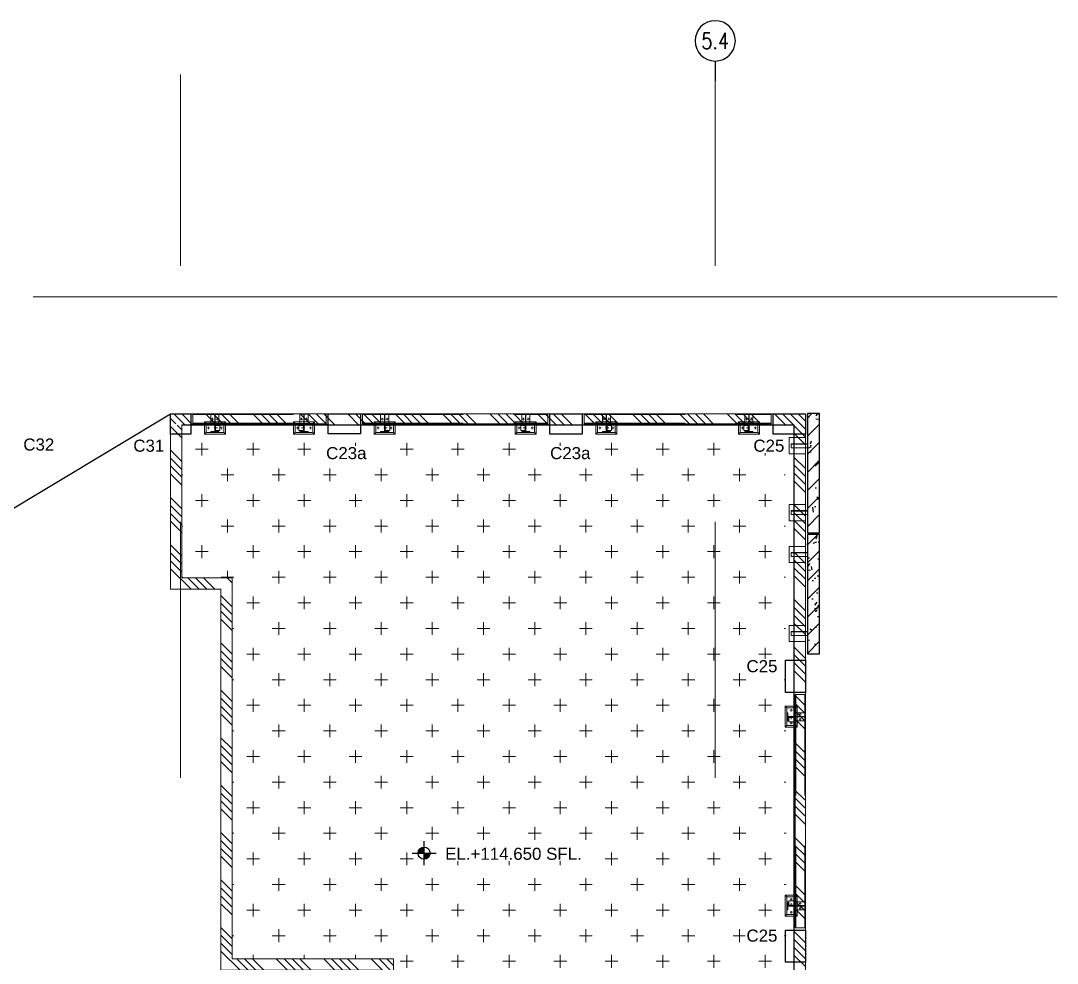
# Model space of a CAD drawing. Header units: millimetres. Extents: x 663313 to 1226001, y 1431724 to 1620898.
# Drawn here: x 663694.66 to 663707.52, y 1524772.77 to 1524784.46 of the extents above; entities that cross this region are included whole.
import ezdxf
from ezdxf.enums import TextEntityAlignment as Align

# ---------------------------------------------------------------- set-up
doc = ezdxf.new("R2010")
doc.units = ezdxf.units.MM
for name, pattern in [('Grid Line', [22.225, 12.7, -3.175000000000001, 3.175000000000001, -3.175000000000001]), ('HIDDEN', [0.375, 0.25, -0.125]), ('XKITLINE00', [0]), ('XKITLINE02', [4, 2, -2])]:
    doc.linetypes.add(name, pattern=pattern)
doc.layers.add('000 - 0_HIDE_OBJ_FRAMING_DEF_SUB', color=1, linetype='Continuous', plot=False)
for name, color, linetype in [('000 - CONCRETE_COL_HATCH_', 251, 'Continuous'), ('000 - CONCRETE_PRECAST_CUT_COLOR_4', 4, 'Continuous'), ('000 - CONCRETE_PRECAST_MAIN_COLOR_1', 1, 'Continuous'), ('000 - CONCRETE_PRECAST_WIPEOUT_', 250, 'Continuous'), ('BR', 6, 'Continuous'), ('CVA044__', 2, 'Continuous'), ('DIM', 1, 'Continuous'), ('TEXT', 3, 'Continuous')]:
    doc.layers.add(name, color=color, linetype=linetype)
for name, color, linetype, lineweight in [('A-FLOR-E', 2, 'Continuous', 9), ('Bolt', 7, 'Continuous', 0), ('Part', 2, 'Continuous', 0), ('S-GRID', 1, 'Continuous', 9)]:
    doc.layers.add(name, color=color, linetype=linetype, lineweight=lineweight)
doc.styles.add('Arial', font='arial.ttf')
doc.styles.add('CKST2', font='romans.shx', dxfattribs={"width": 0.8, "height": 4})

# ---------------------------------------------------------------- blocks, each defined once
blk = doc.blocks.new('grid2')
at = {"layer": '000 - 0_HIDE_OBJ_FRAMING_DEF_SUB'}
blk.add_line((0, -4.86940983927434), (0, 0), dxfattribs=at)
blk.add_circle((0, -9.86940983927434), 5, dxfattribs=at)
at = {"layer": '000 - 0_HIDE_OBJ_FRAMING_DEF_SUB', "style": 'CKST2', "width": 0.8}
blk.add_attdef('00', text='', height=4, dxfattribs=at).set_placement((0, -9.86940983927434), align=Align.MIDDLE_CENTER)
blk = doc.blocks.new('po')
h = blk.add_hatch(color=1)
h.dxf.hatch_style = 1
edge = h.paths.add_edge_path()
edge.add_line((1.5, 0), (-2.273736754432321e-13, 0))
edge.add_line((-2.273736754432321e-13, 0), (0, -1.499999999999886))
edge.add_arc((0, 0), 1.5, 270, 360)
edge = h.paths.add_edge_path()
edge.add_line((-1.5, 0), (-2.273736754432321e-13, 0))
edge.add_line((-2.273736754432321e-13, 0), (0, 1.5))
edge.add_arc((0, 0), 1.5, 90, 180)
at = {"color": 1}
for p, q in [((0, -2.988926305671157), (0, 2.988926305671157)), ((-2.988926305671157, 0), (2.988926305671157, 0))]:
    blk.add_line(p, q, dxfattribs=at)
blk.add_circle((0, 0), 1.5, dxfattribs=at)
blk = doc.blocks.new('*U5722')
blk.add_wipeout([(0, 0), (150.00000002328295, 0), (150.00000002328295, 1479.999900097027), (0, 1479.999900097027)]).dxf.layer = '000 - CONCRETE_PRECAST_WIPEOUT_'
at = {"layer": '000 - CONCRETE_COL_HATCH_'}
h = blk.add_hatch(dxfattribs=at)
h.set_pattern_fill('ANSI31', color=256, angle=-2.197154778051754e-15)
h.set_pattern_definition([(45, (1531882.293100367, 696158.0415849704), (-112.2532015133644, 112.2532015133644), [])])
h.paths.add_polyline_path([(0, 0), (150.0000000232831, 0), (150.0000000232831, 1479.999900097013), (0, 1479.999900097013)])
h = blk.add_hatch(dxfattribs=at)
h.set_pattern_fill('AR-CONC', color=256, scale=0.05, angle=-2.197154778051754e-15)
h.set_pattern_definition([(49.99999999999999, (1531882.293100367, 695178.0416848734), (455.46167249001, -39.84771384725773), [47.62500000000001, -523.8750000000001]), (355, (1531882.293100367, 695178.0416848734), (-88.10855356242332, 477.6421130975879), [38.10000000000001, -419.1014604250001]), (100.4514447, (1531920.248117866, 695174.7210511233), (367.3531177258832, 437.7943797804878), [40.47502200000001, -445.2256115000001]), (46.18420000000002, (1531882.293100367, 695305.0416848734), (677.6976022303248, -105.1058198318179), [71.43749999999999, -785.8124999999999]), (96.63555760999996, (1531938.767850367, 695296.2829348735), (593.5103351287576, 618.5653114943038), [60.71255785000001, -667.8390204000001]), (351.1841511700001, (1531882.293100367, 695305.0416848734), (593.5103351624426, 618.5653114638317), [57.149917675, -628.6493298]), (21, (1531945.793100367, 695273.2916848734), (379.0359781728312, -255.662995467719), [47.62500000000001, -523.875]), (326.0000000000001, (1531945.793100367, 695273.2916848734), (154.5050708691177, 460.4699153057982), [38.1, -419.1]), (71.45144499999999, (1531977.379431867, 695251.9864351234), (533.5410481967904, 204.8069222147631), [40.475022, -445.224844]), (37.50000000000001, (1531882.293100367, 695178.0416848734), (7.721508126479551, 211.3875971828828), [0, -414.02, 0, -425.45, 0, -420.6875]), (7.499999999999998, (1531882.293100367, 695178.0416848734), (167.0491562757644, 250.4514370452988), [0, -242.57, 0, -404.495, 0, -160.3375]), (327.5, (1531740.688100367, 695178.0416848734), (338.9764879171785, -14.32185998168362), [0, -158.75, 0, -495.3000000000001, 0, -657.2250000000001]), (317.5, (1531677.188100367, 695178.0416848734), (370.3229534650451, 63.56622758333257), [0, -206.375, 0, -328.93, 0, -466.725])])
h.paths.add_polyline_path([(0, 0), (150.0000000232831, 0), (150.0000000232831, 1479.999900097013), (0, 1479.999900097013)])
at = {"layer": '000 - CONCRETE_PRECAST_MAIN_COLOR_1', "color": 0}
blk.add_lwpolyline([(0, 0), (150.0000000232831, 0), (150.0000000232831, 1479.999900097013), (0, 1479.999900097013)], close=True, dxfattribs=at)
blk = doc.blocks.new('44')
at = {"layer": 'Bolt', "color": 21, "linetype": 'XKITLINE00', "lineweight": 0}
for p, q in [((31.57490701111942, 25.07061974471435), (31.58423101110361, 25.07061974471435)), ((31.57490701111942, 25.07061974471435), (31.58423101110361, 25.07061974471435)), ((31.58890711120307, 25.08461969462223), (31.58890711120307, 25.07529569463804)), ((31.58890711120307, 25.08461969462223), (31.58890711120307, 25.07529569463804)), ((31.60290706111095, 25.07061974471435), (31.59358306112676, 25.07061974471435)), ((31.60290706111095, 25.07061974471435), (31.59358306112676, 25.07061974471435)), ((31.58890711120307, 25.05661979469005), (31.58890711120307, 25.06594379467424)), ((31.58890711120307, 25.05661979469005), (31.58890711120307, 25.06594379467424)), ((31.68490711110621, 25.02061979472637), (31.6942311110904, 25.02061979472637)), ((31.68490711110621, 24.96061979467049), (31.6942311110904, 24.96061979467049)), ((31.69890706124693, 25.03461974463426), (31.69890706124693, 25.02529574465007)), ((31.69890706124693, 25.00661969464272), (31.69890706124693, 25.01594369462691)), ((31.69890706124693, 24.97461974469479), (31.69890706124693, 24.9652957447106)), ((31.69890706124693, 24.94661969470326), (31.69890706124693, 24.95594369468745)), ((31.71290701115481, 25.02061979472637), (31.70358301117062, 25.02061979472637)), ((31.71290701115481, 24.96061979467049), (31.70358301117062, 24.96061979467049)), ((31.57490701111942, 24.91061969462316), (31.58423101110361, 24.91061969462316)), ((31.57490701111942, 24.91061969462316), (31.58423101110361, 24.91061969462316)), ((31.58890711120307, 24.92461979470681), (31.58890711120307, 24.91529579472262)), ((31.58890711120307, 24.92461979470681), (31.58890711120307, 24.91529579472262)), ((31.58890711120307, 24.89661974471528), (31.58890711120307, 24.90594374469947)), ((31.58890711120307, 24.89661974471528), (31.58890711120307, 24.90594374469947)), ((31.60290706111095, 24.91061969462316), (31.59358306112676, 24.91061969462316)), ((31.60290706111095, 24.91061969462316), (31.59358306112676, 24.91061969462316)), ((31.57490684953495, 23.96562218677718), (31.58423084951914, 23.96562218677718)), ((31.57490684953495, 23.96562218677718), (31.58423084951914, 23.96562218677718)), ((31.5889069496186, 23.97962213668507), (31.5889069496186, 23.97029813670088)), ((31.5889069496186, 23.97962213668507), (31.5889069496186, 23.97029813670088)), ((31.5889069496186, 23.95162208669353), (31.5889069496186, 23.96094608667772)), ((31.5889069496186, 23.95162208669353), (31.5889069496186, 23.96094608667772)), ((31.60290689952649, 23.96562218677718), (31.5935828995423, 23.96562218677718)), ((31.60290689952649, 23.96562218677718), (31.5935828995423, 23.96562218677718)), ((31.68490694952175, 23.91562208672985), (31.69423094950594, 23.91562208672985)), ((31.69890689966246, 23.92962218669709), (31.69890689966246, 23.9202981867129)), ((31.69890689966246, 23.90162213670556), (31.69890689966246, 23.91094613668974)), ((31.71290684957035, 23.91562208672985), (31.70358284958616, 23.91562208672985)), ((31.57490684953495, 23.805622136686), (31.58423084951914, 23.805622136686)), ((31.57490684953495, 23.805622136686), (31.58423084951914, 23.805622136686)), ((31.5889069496186, 23.8196220867103), (31.5889069496186, 23.81029808672611)), ((31.5889069496186, 23.8196220867103), (31.5889069496186, 23.81029808672611)), ((31.5889069496186, 23.79162218677811), (31.5889069496186, 23.8009461867623)), ((31.5889069496186, 23.79162218677811), (31.5889069496186, 23.8009461867623)), ((31.60290689952649, 23.805622136686), (31.5935828995423, 23.805622136686)), ((31.60290689952649, 23.805622136686), (31.5935828995423, 23.805622136686)), ((31.68490694952175, 23.85562208667397), (31.69423094950594, 23.85562208667397)), ((31.69890689966246, 23.86962218675762), (31.69890689966246, 23.86029818677343)), ((31.69890689966246, 23.84162213676609), (31.69890689966246, 23.85094613675028)), ((31.71290684957035, 23.85562208667397), (31.70358284958616, 23.85562208667397)), ((31.57491332525365, 22.96562132670078), (31.58423732523784, 22.96562132670078)), ((31.57491332525365, 22.96562132670078), (31.58423732523784, 22.96562132670078)), ((31.5889134253373, 22.97962127660867), (31.5889134253373, 22.97029727662448)), ((31.5889134253373, 22.97962127660867), (31.5889134253373, 22.97029727662448)), ((31.5889134253373, 22.95162137667648), (31.5889134253373, 22.96094537666067)), ((31.5889134253373, 22.95162137667648), (31.5889134253373, 22.96094537666067)), ((31.60291337524518, 22.96562132670078), (31.59358937526099, 22.96562132670078)), ((31.60291337524518, 22.96562132670078), (31.59358937526099, 22.96562132670078)), ((31.68491342524044, 22.91562137671281), (31.69423742522463, 22.91562137671281)), ((31.69891337538115, 22.92962132662069), (31.69891337538115, 22.9202973266365)), ((31.69891337538115, 22.90162127662916), (31.69891337538115, 22.91094527661335)), ((31.71291332528904, 22.91562137671281), (31.70358932530485, 22.91562137671281)), ((31.57491332525365, 22.8056212766096), (31.58423732523784, 22.8056212766096)), ((31.57491332525365, 22.8056212766096), (31.58423732523784, 22.8056212766096)), ((31.5889134253373, 22.81962137669325), (31.5889134253373, 22.81029737670906)), ((31.5889134253373, 22.81962137669325), (31.5889134253373, 22.81029737670906)), ((31.5889134253373, 22.79162132670172), (31.5889134253373, 22.80094532668591)), ((31.5889134253373, 22.79162132670172), (31.5889134253373, 22.80094532668591)), ((31.60291337524518, 22.8056212766096), (31.59358937526099, 22.8056212766096)), ((31.60291337524518, 22.8056212766096), (31.59358937526099, 22.8056212766096)), ((31.68491342524044, 22.85562137665693), (31.69423742522463, 22.85562137665693)), ((31.69891337538115, 22.86962132668123), (31.69891337538115, 22.86029732669704)), ((31.69891337538115, 22.84162127668969), (31.69891337538115, 22.85094527667388)), ((31.71291332528904, 22.85562137665693), (31.70358932530485, 22.85562137665693)), ((31.57490684953495, 21.21562255197205), (31.58423084951914, 21.21562255197205)), ((31.57490684953495, 21.21562255197205), (31.58423084951914, 21.21562255197205)), ((31.5889069496186, 21.22962250187993), (31.5889069496186, 21.22029850189574)), ((31.5889069496186, 21.22962250187993), (31.5889069496186, 21.22029850189574)), ((31.5889069496186, 21.2016224518884), (31.5889069496186, 21.21094645187259)), ((31.5889069496186, 21.2016224518884), (31.5889069496186, 21.21094645187259)), ((31.60290689952649, 21.21562255197205), (31.5935828995423, 21.21562255197205)), ((31.60290689952649, 21.21562255197205), (31.5935828995423, 21.21562255197205)), ((31.68490694952175, 21.16562245192472), (31.69423094950594, 21.16562245192472)), ((31.68490694952175, 21.10562245186884), (31.69423094950594, 21.10562245186884)), ((31.69890689966246, 21.17962255189195), (31.69890689966246, 21.17029855190776)), ((31.69890689966246, 21.15162250190042), (31.69890689966246, 21.16094650188461)), ((31.69890689966246, 21.11962255195249), (31.69890689966246, 21.1102985519683)), ((31.69890689966246, 21.09162250196096), (31.69890689966246, 21.10094650194515)), ((31.71290684957035, 21.16562245192472), (31.70358284958616, 21.16562245192472)), ((31.71290684957035, 21.10562245186884), (31.70358284958616, 21.10562245186884)), ((31.57490684953495, 21.05562250188086), (31.58423084951914, 21.05562250188086)), ((31.57490684953495, 21.05562250188086), (31.58423084951914, 21.05562250188086)), ((31.5889069496186, 21.06962245190516), (31.5889069496186, 21.06029845192097)), ((31.5889069496186, 21.06962245190516), (31.5889069496186, 21.06029845192097)), ((31.5889069496186, 21.04162255197298), (31.5889069496186, 21.05094655195717)), ((31.5889069496186, 21.04162255197298), (31.5889069496186, 21.05094655195717)), ((31.60290689952649, 21.05562250188086), (31.5935828995423, 21.05562250188086)), ((31.60290689952649, 21.05562250188086), (31.5935828995423, 21.05562250188086)), ((31.57491332525365, 20.21562250179704), (31.58423732523784, 20.21562250179704)), ((31.57491332525365, 20.21562250179704), (31.58423732523784, 20.21562250179704)), ((31.5889134253373, 20.22962245170493), (31.5889134253373, 20.22029845172074)), ((31.5889134253373, 20.22962245170493), (31.5889134253373, 20.22029845172074)), ((31.5889134253373, 20.20162255177274), (31.5889134253373, 20.21094655175693)), ((31.5889134253373, 20.20162255177274), (31.5889134253373, 20.21094655175693)), ((31.60291337524518, 20.21562250179704), (31.59358937526099, 20.21562250179704)), ((31.60291337524518, 20.21562250179704), (31.59358937526099, 20.21562250179704)), ((31.57491332525365, 20.05562245170586), (31.58423732523784, 20.05562245170586)), ((31.57491332525365, 20.05562245170586), (31.58423732523784, 20.05562245170586)), ((31.5889134253373, 20.06962255178951), (31.5889134253373, 20.06029855180532)), ((31.5889134253373, 20.06962255178951), (31.5889134253373, 20.06029855180532)), ((31.60291337524518, 20.05562245170586), (31.59358937526099, 20.05562245170586)), ((31.60291337524518, 20.05562245170586), (31.59358937526099, 20.05562245170586)), ((31.68491342524044, 20.16562255180907), (31.69423742522463, 20.16562255180907)), ((31.68491342524044, 20.10562255175319), (31.69423742522463, 20.10562255175319)), ((31.69891337538115, 20.17962250171695), (31.69891337538115, 20.17029850173276)), ((31.69891337538115, 20.15162245172542), (31.69891337538115, 20.16094645170961)), ((31.69891337538115, 20.11962250177749), (31.69891337538115, 20.1102985017933)), ((31.69891337538115, 20.09162245178595), (31.69891337538115, 20.10094645177014)), ((31.71291332528904, 20.16562255180907), (31.70358932530485, 20.16562255180907)), ((31.71291332528904, 20.10562255175319), (31.70358932530485, 20.10562255175319)), ((31.5889134253373, 20.04162250179797), (31.5889134253373, 20.05094650178216)), ((31.5889134253373, 20.04162250179797), (31.5889134253373, 20.05094650178216)), ((31.57491062139138, 18.44761935051065), (31.58423462137557, 18.44761935051065)), ((31.57491062139138, 18.44761935051065), (31.58423462137557, 18.44761935051065)), ((31.58891072147503, 18.46161930041853), (31.58891072147503, 18.45229530043434)), ((31.58891072147503, 18.46161930041853), (31.58891072147503, 18.45229530043434)), ((31.58891072147503, 18.433619250427), (31.58891072147503, 18.44294325041119)), ((31.58891072147503, 18.433619250427), (31.58891072147503, 18.44294325041119)), ((31.60291067138292, 18.44761935051065), (31.59358667139873, 18.44761935051065)), ((31.60291067138292, 18.44761935051065), (31.59358667139873, 18.44761935051065)), ((31.68491072137817, 18.39761925046332), (31.69423472136236, 18.39761925046332)), ((31.69891067151889, 18.41161935043056), (31.69891067151889, 18.40229535044637)), ((31.69891067151889, 18.38361930043902), (31.69891067151889, 18.39294330042321)), ((31.71291062142677, 18.39761925046332), (31.70358662144258, 18.39761925046332)), ((31.57491062139138, 18.28761930041946), (31.58423462137557, 18.28761930041946)), ((31.57491062139138, 18.28761930041946), (31.58423462137557, 18.28761930041946)), ((31.58891072147503, 18.30161925044376), (31.58891072147503, 18.29229525045957)), ((31.58891072147503, 18.30161925044376), (31.58891072147503, 18.29229525045957)), ((31.58891072147503, 18.27361935051158), (31.58891072147503, 18.28294335049577)), ((31.58891072147503, 18.27361935051158), (31.58891072147503, 18.28294335049577)), ((31.60291067138292, 18.28761930041946), (31.59358667139873, 18.28761930041946)), ((31.60291067138292, 18.28761930041946), (31.59358667139873, 18.28761930041946)), ((31.68491072137817, 18.33761925040744), (31.69423472136236, 18.33761925040744)), ((31.69891067151889, 18.35161935049109), (31.69891067151889, 18.3422953505069)), ((31.69891067151889, 18.32361930049956), (31.69891067151889, 18.33294330048375)), ((31.71291062142677, 18.33761925040744), (31.70358662144258, 18.33761925040744)), ((25.56990323658079, 17.84262092667632), (25.57922723656498, 17.84262092667632)), ((25.56990323658079, 17.84262092667632), (25.57922723656498, 17.84262092667632)), ((25.58390318648867, 17.85662102675997), (25.58390318648867, 17.84729702677578)), ((25.58390318648867, 17.85662102675997), (25.58390318648867, 17.84729702677578)), ((25.58390318648867, 17.82862097676843), (25.58390318648867, 17.83794497675262)), ((25.58390318648867, 17.82862097676843), (25.58390318648867, 17.83794497675262)), ((25.59790313662938, 17.84262092667632), (25.58857913641236, 17.84262092667632)), ((25.59790313662938, 17.84262092667632), (25.58857913641236, 17.84262092667632)), ((25.63390313647665, 17.74662092677318), (25.63390313647665, 17.73729692678899)), ((25.69390313653253, 17.74662092677318), (25.69390313653253, 17.73729692678899)), ((25.72990313637979, 17.84262092667632), (25.73922713659681, 17.84262092667632)), ((25.72990313637979, 17.84262092667632), (25.73922713659681, 17.84262092667632)), ((25.74390323646344, 17.85662102675997), (25.74390323646344, 17.84729702677578)), ((25.74390323646344, 17.85662102675997), (25.74390323646344, 17.84729702677578)), ((25.74390323646344, 17.82862097676843), (25.74390323646344, 17.83794497675262)), ((25.74390323646344, 17.82862097676843), (25.74390323646344, 17.83794497675262)), ((25.75790318660415, 17.84262092667632), (25.74857918638713, 17.84262092667632)), ((25.75790318660415, 17.84262092667632), (25.74857918638713, 17.84262092667632)), ((27.91390313650459, 17.84262092702556), (27.92322713672161, 17.84262092702556)), ((27.91390313650459, 17.84262092702556), (27.92322713672161, 17.84262092702556)), ((27.9279030866453, 17.85662102710921), (27.9279030866453, 17.84729702712502)), ((27.9279030866453, 17.85662102710921), (27.9279030866453, 17.84729702712502)), ((27.9279030866453, 17.82862097711768), (27.9279030866453, 17.83794497710187)), ((27.9279030866453, 17.82862097711768), (27.9279030866453, 17.83794497710187)), ((27.94190318672895, 17.84262092702556), (27.93257918651193, 17.84262092702556)), ((27.94190318672895, 17.84262092702556), (27.93257918651193, 17.84262092702556)), ((27.97790318657621, 17.74662092712242), (27.97790318657621, 17.73729692713823)), ((28.03790318663209, 17.74662092712242), (28.03790318663209, 17.73729692713823)), ((28.07390318647936, 17.84262092702556), (28.08322718669638, 17.84262092702556)), ((28.07390318647936, 17.84262092702556), (28.08322718669638, 17.84262092702556)), ((28.08790313662007, 17.85662102710921), (28.08790313662007, 17.84729702712502)), ((28.08790313662007, 17.85662102710921), (28.08790313662007, 17.84729702712502)), ((28.08790313662007, 17.82862097711768), (28.08790313662007, 17.83794497710187)), ((28.08790313662007, 17.82862097711768), (28.08790313662007, 17.83794497710187)), ((28.10190308652795, 17.84262092702556), (28.09257908654376, 17.84262092702556)), ((28.10190308652795, 17.84262092702556), (28.09257908654376, 17.84262092702556)), ((25.61990318656876, 17.73262097663246), (25.62922718655295, 17.73262097663246)), ((25.63390313647665, 17.71862102672458), (25.63390313647665, 17.72794502670877)), ((25.6479032365603, 17.73262097663246), (25.63857923657611, 17.73262097663246)), ((25.67990318639181, 17.73262097663246), (25.68922718660883, 17.73262097663246)), ((25.69390313653253, 17.71862102672458), (25.69390313653253, 17.72794502670877)), ((25.70790323661618, 17.73262097663246), (25.69857923639915, 17.73262097663246)), ((27.96390308649256, 17.73262097698171), (27.97322708670958, 17.73262097698171)), ((27.97790318657621, 17.71862102707382), (27.97790318657621, 17.72794502705801)), ((27.99190313671693, 17.73262097698171), (27.98257913649991, 17.73262097698171)), ((28.02390308654844, 17.73262097698171), (28.03322708653263, 17.73262097698171)), ((28.03790318663209, 17.71862102707382), (28.03790318663209, 17.72794502705801)), ((28.05190313653998, 17.73262097698171), (28.04257913655579, 17.73262097698171))]:
    blk.add_line(p, q, dxfattribs=at)
at = {"layer": 'Bolt', "color": 21, "linetype": 'XKITLINE02', "lineweight": 0}
for p, q in [((31.56940711103357, 24.98761979467236), (31.56940711103357, 24.98261969466694)), ((31.58190706116125, 24.98761979467236), (31.58190706116125, 24.99361979472451)), ((31.58190706116125, 24.99361979472451), (31.58190706116125, 24.98761979467236)), ((31.58890711120307, 25.00153979472816), (31.58890711120307, 24.95861969469115)), ((31.59590701106913, 24.98761979467236), (31.59590701106913, 24.99361979472451)), ((31.59590701106913, 24.99361979472451), (31.59590701106913, 24.98761979467236)), ((31.60840711113974, 24.98761979467236), (31.60840711113974, 24.98261969466694)), ((31.5889069496186, 23.87470208667219), (31.5889069496186, 23.9176221867092)), ((31.5694069494491, 23.88862208672799), (31.5694069494491, 23.89362218673341)), ((31.58190689957678, 23.88862208672799), (31.58190689957678, 23.88262208667584)), ((31.58190689957678, 23.88262208667584), (31.58190689957678, 23.88862208672799)), ((31.59590684948466, 23.88862208672799), (31.59590684948466, 23.88262208667584)), ((31.59590684948466, 23.88262208667584), (31.59590684948466, 23.88862208672799)), ((31.60840694955527, 23.88862208672799), (31.60840694955527, 23.89362218673341)), ((31.5694134251678, 22.88262137665879), (31.5694134251678, 22.87762127665337)), ((31.58191337529547, 22.88262137665879), (31.58191337529547, 22.88862137671094)), ((31.58191337529547, 22.88862137671094), (31.58191337529547, 22.88262137665879)), ((31.5889134253373, 22.89654137671459), (31.5889134253373, 22.85362127667759)), ((31.59591332520336, 22.88262137665879), (31.59591332520336, 22.88862137671094)), ((31.59591332520336, 22.88862137671094), (31.59591332520336, 22.88262137665879)), ((31.60841342527397, 22.88262137665879), (31.60841342527397, 22.87762127665337)), ((31.5694069494491, 21.13862245192286), (31.5694069494491, 21.14362255192827)), ((31.58190689957678, 21.13862245192286), (31.58190689957678, 21.1326224518707)), ((31.58190689957678, 21.1326224518707), (31.58190689957678, 21.13862245192286)), ((31.5889069496186, 21.12470245186705), (31.5889069496186, 21.16762255190406)), ((31.59590684948466, 21.13862245192286), (31.59590684948466, 21.1326224518707)), ((31.59590684948466, 21.1326224518707), (31.59590684948466, 21.13862245192286)), ((31.60840694955527, 21.13862245192286), (31.60840694955527, 21.14362255192827)), ((31.5694134251678, 20.13262255175505), (31.5694134251678, 20.12762245174963)), ((31.58191337529547, 20.13262255175505), (31.58191337529547, 20.1386225518072)), ((31.58191337529547, 20.1386225518072), (31.58191337529547, 20.13262255175505)), ((31.5889134253373, 20.14654255181085), (31.5889134253373, 20.10362245177384)), ((31.59591332520336, 20.13262255175505), (31.59591332520336, 20.1386225518072)), ((31.59591332520336, 20.1386225518072), (31.59591332520336, 20.13262255175505)), ((31.60841342527397, 20.13262255175505), (31.60841342527397, 20.12762245174963)), ((31.58891072147503, 18.35669925040565), (31.58891072147503, 18.39961935044266)), ((31.56941072130553, 18.37061925046146), (31.56941072130553, 18.37561935046688)), ((31.58191067143321, 18.37061925046146), (31.58191067143321, 18.36461925040931)), ((31.58191067143321, 18.36461925040931), (31.58191067143321, 18.37061925046146)), ((31.59591062134109, 18.37061925046146), (31.59591062134109, 18.36461925040931)), ((31.59591062134109, 18.36461925040931), (31.59591062134109, 18.37061925046146)), ((31.6084107214117, 18.37061925046146), (31.6084107214117, 18.37561935046688)), ((25.65298313647486, 17.84262092667632), (25.69590323651187, 17.84262092667632)), ((25.66690313653066, 17.84962097671814), (25.66090313647851, 17.84962097671814)), ((25.66090313647851, 17.84962097671814), (25.66690313653066, 17.84962097671814)), ((25.66690313653066, 17.83562102681026), (25.66090313647851, 17.83562102681026)), ((25.66090313647851, 17.83562102681026), (25.66690313653066, 17.83562102681026)), ((25.66690313653066, 17.86212092684582), (25.67190323653608, 17.86212092684582)), ((25.66690313653066, 17.82312092673965), (25.67190323653608, 17.82312092673965)), ((28.01882318663388, 17.84262092702556), (27.97590308659687, 17.84262092702556)), ((28.00490318657808, 17.86212092719506), (27.99990308657266, 17.86212092719506)), ((28.00490318657808, 17.82312092708889), (27.99990308657266, 17.82312092708889)), ((28.00490318657808, 17.84962097706739), (28.01090318663023, 17.84962097706739)), ((28.01090318663023, 17.84962097706739), (28.00490318657808, 17.84962097706739)), ((28.00490318657808, 17.8356210271595), (28.01090318663023, 17.8356210271595)), ((28.01090318663023, 17.8356210271595), (28.00490318657808, 17.8356210271595))]:
    blk.add_line(p, q, dxfattribs=at)
at = {"layer": 'Part', "color": 251, "linetype": 'HIDDEN', "lineweight": 0, "ltscale": 5}
for p, q in [((31.64690716122254, 25.26561662682798), (31.64690716122254, 23.61062192684039)), ((31.75590706127673, 25.26561662682798), (31.75590706127673, 23.61062192684039)), ((31.64690716122254, 23.1606267268071), (31.64690716122254, 20.86062197678257)), ((31.75590706127673, 23.1606267268071), (31.75590706127673, 20.86062197678257)), ((31.64690716122254, 20.41062662680633), (31.64690716122254, 18.09262202680111)), ((31.75590706127673, 20.41062662680633), (31.75590706127673, 18.09262202680111)), ((28.28290306124813, 17.78461982682347), (25.38888316135831, 17.78461982682347)), ((28.28290306124813, 17.67561977682635), (25.38888316135831, 17.67561977682635))]:
    blk.add_line(p, q, dxfattribs=at)
at = {"layer": 'Part', "lineweight": 0}
for p, q in [((31.51390711124964, 25.12061969470233), (31.53390706120967, 25.10061974462587)), ((31.51390711124964, 24.86061974463519), (31.53390706120967, 24.88061969471164)), ((31.51390694966517, 24.01562213676516), (31.53390689962521, 23.99562218668871)), ((31.51390694966517, 23.75562218669802), (31.53390689962521, 23.77562213677447)), ((31.51391342538386, 23.01562127668876), (31.5339133753439, 22.99562132661231)), ((31.51391342538386, 22.75562132662162), (31.5339133753439, 22.77562127669808)), ((31.51390694966517, 21.26562250196002), (31.53390689962521, 21.24562255188357)), ((31.51390694966517, 21.00562255189288), (31.53390689962521, 21.02562250196934)), ((31.51391342538386, 20.26562245178502), (31.5339133753439, 20.24562250170857)), ((31.51391342538386, 20.00562250171788), (31.5339133753439, 20.02562245179433)), ((31.5139107215216, 18.49761930049863), (31.53391067148164, 18.47761935042217)), ((31.5139107215216, 18.23761935043149), (31.53391067148164, 18.25761930050794)), ((25.53390323650069, 17.91762092662975), (25.55390318669356, 17.89762097666971)), ((25.79390318645142, 17.91762092662975), (25.77390323649138, 17.89762097666971)), ((27.87790313665732, 17.917620926979), (27.89790308661736, 17.89762097701896)), ((28.13790308660805, 17.917620926979), (28.11790313641518, 17.89762097701896))]:
    blk.add_line(p, q, dxfattribs=at)
at = {"layer": 'Part', "color": 252, "linetype": 'HIDDEN', "lineweight": 0, "ltscale": 2}
for p, q in [((31.64390701125353, 25.10061974462587), (31.6639071111565, 25.12061969470233)), ((31.64390701125353, 24.88061969471164), (31.6639071111565, 24.86061974463519)), ((31.64390684966907, 23.99562218668871), (31.66390694957204, 24.01562213676516)), ((31.64390684966907, 23.77562213677447), (31.66390694957204, 23.75562218669802)), ((31.64391332538776, 22.99562132661231), (31.66391342529073, 23.01562127668876)), ((31.64391332538776, 22.77562127669808), (31.66391342529073, 22.75562132662162)), ((31.64390684966907, 21.24562255188357), (31.66390694957204, 21.26562250196002)), ((31.64390684966907, 21.02562250196934), (31.66390694957204, 21.00562255189288)), ((31.64391332538776, 20.24562250170857), (31.66391342529073, 20.26562245178502)), ((31.64391332538776, 20.02562245179433), (31.66391342529073, 20.00562250171788)), ((31.64391062152549, 18.47761935042217), (31.66391072142846, 18.49761930049863)), ((31.64391062152549, 18.25761930050794), (31.66391072142846, 18.23761935043149)), ((25.55390318669356, 17.78762102662586), (25.53390323650069, 17.76762092672288)), ((25.77390323649138, 17.78762102662586), (25.79390318645142, 17.76762092672288)), ((27.89790308661736, 17.7876210269751), (27.87790313665732, 17.76762092707213)), ((28.11790313641518, 17.7876210269751), (28.13790308660805, 17.76762092707213))]:
    blk.add_line(p, q, dxfattribs=at)
at = {"layer": 'Part', "color": 21, "linetype": 'XKITLINE02', "lineweight": 0}
for p, q in [((31.55890711117513, 24.99361979472451), (31.61890711123101, 24.99361979472451)), ((31.55890711117513, 24.98761979467236), (31.61890711123101, 24.98761979467236)), ((31.63890706119105, 25.04061974468641), (31.63890706119105, 24.9406196946511)), ((31.66890706121899, 24.99361979472451), (31.66890706121899, 24.98761979467236)), ((31.63890689960658, 23.83562213671394), (31.63890689960658, 23.93562218674924)), ((31.55890694959066, 23.88862208672799), (31.61890694964654, 23.88862208672799)), ((31.55890694959066, 23.88262208667584), (31.61890694964654, 23.88262208667584)), ((31.66890689963452, 23.88262208667584), (31.66890689963452, 23.88862208672799)), ((31.55891342530936, 22.88862137671094), (31.61891342536524, 22.88862137671094)), ((31.55891342530936, 22.88262137665879), (31.61891342536524, 22.88262137665879)), ((31.63891337532527, 22.93562132667284), (31.63891337532527, 22.83562127663754)), ((31.66891337535321, 22.88862137671094), (31.66891337535321, 22.88262137665879)), ((31.55890694959066, 21.13862245192286), (31.61890694964654, 21.13862245192286)), ((31.55890694959066, 21.1326224518707), (31.61890694964654, 21.1326224518707)), ((31.63890689960658, 21.0856225019088), (31.63890689960658, 21.18562255194411)), ((31.66890689963452, 21.1326224518707), (31.66890689963452, 21.13862245192286)), ((31.63891337532527, 20.1856225017691), (31.63891337532527, 20.0856224517338)), ((31.55891342530936, 20.1386225518072), (31.61891342536524, 20.1386225518072)), ((31.55891342530936, 20.13262255175505), (31.61891342536524, 20.13262255175505)), ((31.66891337535321, 20.1386225518072), (31.66891337535321, 20.13262255175505)), ((31.63891067146301, 18.3176193004474), (31.63891067146301, 18.41761935048271)), ((31.55891072144709, 18.37061925046146), (31.61891072150297, 18.37061925046146)), ((31.55891072144709, 18.36461925040931), (31.61891072150297, 18.36461925040931)), ((31.66891067149095, 18.36461925040931), (31.66891067149095, 18.37061925046146)), ((28.00490318657808, 17.8726209270535), (28.00490318657808, 17.81262092699762)), ((28.01090318663023, 17.8726209270535), (28.01090318663023, 17.81262092699762)), ((25.66090313647851, 17.7626209766604), (25.66690313653066, 17.7626209766604)), ((28.05790313659213, 17.79262097703759), (27.95790308644041, 17.79262097703759)), ((28.01090318663023, 17.76262097700965), (28.00490318657808, 17.76262097700965)), ((29.05889386124886, 17.8426197267836), (29.05889386124886, 17.64261977677234)), ((30.03889801120363, 17.8426197267836), (30.03889801120363, 17.64261977677234)), ((30.55889386124886, 17.8426197267836), (30.55889386124886, 17.64261977677234)), ((31.38889801129676, 17.8426197267836), (31.38889801129676, 17.64261977677234))]:
    blk.add_line(p, q, dxfattribs=at)
at = {"layer": 'Part', "linetype": 'XKITLINE02', "lineweight": 0}
for p, q in [((31.61890711123101, 24.98261969466694), (31.55890711117513, 24.98261969466694)), ((31.63890706119105, 24.99361979472451), (31.75890706106998, 24.99361979472451)), ((31.63890706119105, 24.98761979467236), (31.75890706106998, 24.98761979467236)), ((31.61890694964654, 23.89362218673341), (31.55890694959066, 23.89362218673341)), ((31.63890689960658, 23.88862208672799), (31.75890689948551, 23.88862208672799)), ((31.63890689960658, 23.88262208667584), (31.75890689948551, 23.88262208667584)), ((31.63891337532527, 22.88862137671094), (31.7589133752042, 22.88862137671094)), ((31.63891337532527, 22.88262137665879), (31.7589133752042, 22.88262137665879)), ((31.61891342536524, 22.87762127665337), (31.55891342530936, 22.87762127665337)), ((31.61890694964654, 21.14362255192827), (31.55890694959066, 21.14362255192827)), ((31.63890689960658, 21.13862245192286), (31.75890689948551, 21.13862245192286)), ((31.63890689960658, 21.1326224518707), (31.75890689948551, 21.1326224518707)), ((31.61891342536524, 20.12762245174963), (31.55891342530936, 20.12762245174963)), ((31.63891337532527, 20.1386225518072), (31.7589133752042, 20.1386225518072)), ((31.63891337532527, 20.13262255175505), (31.7589133752042, 20.13262255175505)), ((31.61891072150297, 18.37561935046688), (31.55891072144709, 18.37561935046688)), ((31.63891067146301, 18.37061925046146), (31.75891067134194, 18.37061925046146)), ((31.63891067146301, 18.36461925040931), (31.75891067134194, 18.36461925040931)), ((25.67190323653608, 17.81262092664838), (25.67190323653608, 17.87262092670426)), ((27.99990308657266, 17.81262092699762), (27.99990308657266, 17.8726209270535)), ((25.66090313647851, 17.79262097668834), (25.66090313647851, 17.67262097680941)), ((25.66690313653066, 17.79262097668834), (25.66690313653066, 17.67262097680941)), ((28.00490318657808, 17.79262097703759), (28.00490318657808, 17.67262097715866)), ((28.01090318663023, 17.79262097703759), (28.01090318663023, 17.67262097715866))]:
    blk.add_line(p, q, dxfattribs=at)
at = {"layer": 'Part', "color": 21, "linetype": 'XKITLINE00', "lineweight": 0}
blk.add_line((28.28290306124813, 17.66761982673779), (25.38888316135831, 17.66761982673779), dxfattribs=at)
at = {"layer": 'Part', "color": 4, "lineweight": 0}
for points in [[(31.63890706142388, 23.61062192684039), (31.76390716130823, 23.61062192684039), (31.76390716130823, 25.26561662682798), (31.63890706142388, 25.26561662682798), (31.63890706142388, 23.61062192684039)], [(31.63890706142388, 20.86062197678257), (31.76390716130823, 20.86062197678257), (31.76390716130823, 23.1606267268071), (31.63890706142388, 23.1606267268071), (31.63890706142388, 20.86062197678257)], [(31.63890706142388, 18.09262202680111), (31.63890706142388, 20.41062662680633), (31.76390716130823, 20.41062662680633), (31.76390716130823, 18.09262202680111), (31.63890706142388, 18.09262202680111)], [(25.38888316135831, 17.79261977679562), (28.28290306124813, 17.79261977679562), (28.28290306124813, 17.66761982673779), (25.38888316135831, 17.66761982673779), (25.38888316135831, 17.79261977679562)]]:
    blk.add_lwpolyline(points, dxfattribs=at)
at = {"layer": 'Part', "lineweight": 0}
for points in [[(31.63890706119105, 24.86061974463519), (31.51390711124964, 24.86061974463519), (31.51390711124964, 25.12061969470233), (31.63890706119105, 25.12061969470233)], [(31.63890706119105, 24.88061969471164), (31.53390706120967, 24.88061969471164), (31.53390706120967, 25.10061974462587), (31.63890706119105, 25.10061974462587)], [(31.63890689960658, 24.01562213676516), (31.51390694966517, 24.01562213676516), (31.51390694966517, 23.75562218669802), (31.63890689960658, 23.75562218669802)], [(31.63890689960658, 23.99562218668871), (31.53390689962521, 23.99562218668871), (31.53390689962521, 23.77562213677447), (31.63890689960658, 23.77562213677447)], [(31.63891337532527, 22.75562132662162), (31.51391342538386, 22.75562132662162), (31.51391342538386, 23.01562127668876), (31.63891337532527, 23.01562127668876)], [(31.63891337532527, 22.77562127669808), (31.5339133753439, 22.77562127669808), (31.5339133753439, 22.99562132661231), (31.63891337532527, 22.99562132661231)], [(31.63890689960658, 21.26562250196002), (31.51390694966517, 21.26562250196002), (31.51390694966517, 21.00562255189288), (31.63890689960658, 21.00562255189288)], [(31.63890689960658, 21.24562255188357), (31.53390689962521, 21.24562255188357), (31.53390689962521, 21.02562250196934), (31.63890689960658, 21.02562250196934)], [(31.63891337532527, 20.00562250171788), (31.51391342538386, 20.00562250171788), (31.51391342538386, 20.26562245178502), (31.63891337532527, 20.26562245178502)], [(31.63891337532527, 20.02562245179433), (31.5339133753439, 20.02562245179433), (31.5339133753439, 20.24562250170857), (31.63891337532527, 20.24562250170857)], [(31.63891067146301, 18.49761930049863), (31.5139107215216, 18.49761930049863), (31.5139107215216, 18.23761935043149), (31.63891067146301, 18.23761935043149)], [(31.63891067146301, 18.47761935042217), (31.53391067148164, 18.47761935042217), (31.53391067148164, 18.25761930050794), (31.63891067146301, 18.25761930050794)], [(25.79390318645142, 17.79262097668834), (25.79390318645142, 17.91762092662975), (25.53390323650069, 17.91762092662975), (25.53390323650069, 17.79262097668834)], [(25.77390323649138, 17.79262097668834), (25.77390323649138, 17.89762097666971), (25.55390318669356, 17.89762097666971), (25.55390318669356, 17.79262097668834)], [(27.87790313665732, 17.79262097703759), (27.87790313665732, 17.917620926979), (28.13790308660805, 17.917620926979), (28.13790308660805, 17.79262097703759)], [(27.89790308661736, 17.79262097703759), (27.89790308661736, 17.89762097701896), (28.11790313641518, 17.89762097701896), (28.11790313641518, 17.79262097703759)]]:
    blk.add_lwpolyline(points, dxfattribs=at)
at = {"layer": 'Part', "color": 252, "linetype": 'HIDDEN', "lineweight": 0, "ltscale": 2}
for points in [[(31.63890706119105, 25.12061969470233), (31.6639071111565, 25.12061969470233), (31.6639071111565, 24.86061974463519), (31.63890706119105, 24.86061974463519)], [(31.63890706119105, 25.10061974462587), (31.64390701125353, 25.10061974462587), (31.64390701125353, 24.88061969471164), (31.63890706119105, 24.88061969471164)], [(31.63890689960658, 23.75562218669802), (31.66390694957204, 23.75562218669802), (31.66390694957204, 24.01562213676516), (31.63890689960658, 24.01562213676516)], [(31.63890689960658, 23.77562213677447), (31.64390684966907, 23.77562213677447), (31.64390684966907, 23.99562218668871), (31.63890689960658, 23.99562218668871)], [(31.63891337532527, 23.01562127668876), (31.66391342529073, 23.01562127668876), (31.66391342529073, 22.75562132662162), (31.63891337532527, 22.75562132662162)], [(31.63891337532527, 22.99562132661231), (31.64391332538776, 22.99562132661231), (31.64391332538776, 22.77562127669808), (31.63891337532527, 22.77562127669808)], [(31.63890689960658, 21.00562255189288), (31.66390694957204, 21.00562255189288), (31.66390694957204, 21.26562250196002), (31.63890689960658, 21.26562250196002)], [(31.63890689960658, 21.02562250196934), (31.64390684966907, 21.02562250196934), (31.64390684966907, 21.24562255188357), (31.63890689960658, 21.24562255188357)], [(31.63891337532527, 20.26562245178502), (31.66391342529073, 20.26562245178502), (31.66391342529073, 20.00562250171788), (31.63891337532527, 20.00562250171788)], [(31.63891337532527, 20.24562250170857), (31.64391332538776, 20.24562250170857), (31.64391332538776, 20.02562245179433), (31.63891337532527, 20.02562245179433)], [(31.63891067146301, 18.23761935043149), (31.66391072142846, 18.23761935043149), (31.66391072142846, 18.49761930049863), (31.63891067146301, 18.49761930049863)], [(31.63891067146301, 18.25761930050794), (31.64391062152549, 18.25761930050794), (31.64391062152549, 18.47761935042217), (31.63891067146301, 18.47761935042217)], [(25.53390323650069, 17.79262097668834), (25.53390323650069, 17.76762092672288), (25.79390318645142, 17.76762092672288), (25.79390318645142, 17.79262097668834)], [(25.55390318669356, 17.79262097668834), (25.55390318669356, 17.78762102662586), (25.77390323649138, 17.78762102662586), (25.77390323649138, 17.79262097668834)], [(28.13790308660805, 17.79262097703759), (28.13790308660805, 17.76762092707213), (27.87790313665732, 17.76762092707213), (27.87790313665732, 17.79262097703759)], [(28.11790313641518, 17.79262097703759), (28.11790313641518, 17.7876210269751), (27.89790308661736, 17.7876210269751), (27.89790308661736, 17.79262097703759)]]:
    blk.add_lwpolyline(points, dxfattribs=at)
at = {"layer": 'Part', "linetype": 'XKITLINE02', "lineweight": 0}
for points in [[(31.63890706119105, 25.04061974468641), (31.63090711110249, 25.04061974468641), (31.63090711110249, 24.99361979472451), (31.54690711107082, 24.99361979472451), (31.54690711107082, 25.04061974468641), (31.53890701103933, 25.04061974468641), (31.53890701103933, 24.9406196946511), (31.54690711107082, 24.9406196946511), (31.54690711107082, 24.98761979467236), (31.63090711110249, 24.98761979467236), (31.63090711110249, 24.9406196946511), (31.63890706119105, 24.9406196946511)], [(31.63890689960658, 23.83562213671394), (31.63090694951802, 23.83562213671394), (31.63090694951802, 23.88262208667584), (31.54690694948636, 23.88262208667584), (31.54690694948636, 23.83562213671394), (31.53890684945486, 23.83562213671394), (31.53890684945486, 23.93562218674924), (31.54690694948636, 23.93562218674924), (31.54690694948636, 23.88862208672799), (31.63090694951802, 23.88862208672799), (31.63090694951802, 23.93562218674924), (31.63890689960658, 23.93562218674924)], [(31.63891337532527, 22.93562132667284), (31.63091342523671, 22.93562132667284), (31.63091342523671, 22.88862137671094), (31.54691342520505, 22.88862137671094), (31.54691342520505, 22.93562132667284), (31.53891332517355, 22.93562132667284), (31.53891332517355, 22.83562127663754), (31.54691342520505, 22.83562127663754), (31.54691342520505, 22.88262137665879), (31.63091342523671, 22.88262137665879), (31.63091342523671, 22.83562127663754), (31.63891337532527, 22.83562127663754)], [(31.63890689960658, 21.0856225019088), (31.63090694951802, 21.0856225019088), (31.63090694951802, 21.1326224518707), (31.54690694948636, 21.1326224518707), (31.54690694948636, 21.0856225019088), (31.53890684945486, 21.0856225019088), (31.53890684945486, 21.18562255194411), (31.54690694948636, 21.18562255194411), (31.54690694948636, 21.13862245192286), (31.63090694951802, 21.13862245192286), (31.63090694951802, 21.18562255194411), (31.63890689960658, 21.18562255194411)], [(31.63891337532527, 20.1856225017691), (31.63091342523671, 20.1856225017691), (31.63091342523671, 20.1386225518072), (31.54691342520505, 20.1386225518072), (31.54691342520505, 20.1856225017691), (31.53891332517355, 20.1856225017691), (31.53891332517355, 20.0856224517338), (31.54691342520505, 20.0856224517338), (31.54691342520505, 20.13262255175505), (31.63091342523671, 20.13262255175505), (31.63091342523671, 20.0856224517338), (31.63891337532527, 20.0856224517338)], [(31.63891067146301, 18.3176193004474), (31.63091072137445, 18.3176193004474), (31.63091072137445, 18.36461925040931), (31.54691072134278, 18.36461925040931), (31.54691072134278, 18.3176193004474), (31.53891062131129, 18.3176193004474), (31.53891062131129, 18.41761935048271), (31.54691072134278, 18.41761935048271), (31.54691072134278, 18.37061925046146), (31.63091072137445, 18.37061925046146), (31.63091072137445, 18.41761935048271), (31.63891067146301, 18.41761935048271)], [(25.61390318651661, 17.79262097668834), (25.61390318651661, 17.8006209267769), (25.66090313647851, 17.8006209267769), (25.66090313647851, 17.88462092680857), (25.61390318651661, 17.88462092680857), (25.61390318651661, 17.89262102684006), (25.71390323666833, 17.89262102684006), (25.71390323666833, 17.88462092680857), (25.66690313653066, 17.88462092680857), (25.66690313653066, 17.8006209267769), (25.71390323666833, 17.8006209267769), (25.71390323666833, 17.79262097668834)], [(28.05790313659213, 17.79262097703759), (28.05790313659213, 17.80062092712615), (28.01090318663023, 17.80062092712615), (28.01090318663023, 17.88462092715781), (28.05790313659213, 17.88462092715781), (28.05790313659213, 17.89262102718931), (27.95790308644041, 17.89262102718931), (27.95790308644041, 17.88462092715781), (28.00490318657808, 17.88462092715781), (28.00490318657808, 17.80062092712615), (27.95790308644041, 17.80062092712615), (27.95790308644041, 17.79262097703759)]]:
    blk.add_lwpolyline(points, close=True, dxfattribs=at)
for points in [[(31.61890711123101, 24.98761979467236), (31.61890711123101, 24.92761979473289), (31.55890711117513, 24.92761979473289), (31.55890711117513, 24.98761979467236)], [(31.63890706119105, 24.9406196946511), (31.75890706106998, 24.9406196946511), (31.75890706106998, 25.04061974468641), (31.63890706119105, 25.04061974468641)], [(31.61890694964654, 23.88862208672799), (31.61890694964654, 23.94862208666746), (31.55890694959066, 23.94862208666746), (31.55890694959066, 23.88862208672799)], [(31.63890689960658, 23.93562218674924), (31.75890689948551, 23.93562218674924), (31.75890689948551, 23.83562213671394), (31.63890689960658, 23.83562213671394)], [(31.61891342536524, 22.88262137665879), (31.61891342536524, 22.82262137671933), (31.55891342530936, 22.82262137671933), (31.55891342530936, 22.88262137665879)], [(31.63891337532527, 22.83562127663754), (31.7589133752042, 22.83562127663754), (31.7589133752042, 22.93562132667284), (31.63891337532527, 22.93562132667284)], [(31.61890694964654, 21.13862245192286), (31.61890694964654, 21.19862245186232), (31.55890694959066, 21.19862245186232), (31.55890694959066, 21.13862245192286)], [(31.63890689960658, 21.18562255194411), (31.75890689948551, 21.18562255194411), (31.75890689948551, 21.0856225019088), (31.63890689960658, 21.0856225019088)], [(31.63891337532527, 20.0856224517338), (31.7589133752042, 20.0856224517338), (31.7589133752042, 20.1856225017691), (31.63891337532527, 20.1856225017691)], [(31.61891342536524, 20.13262255175505), (31.61891342536524, 20.07262255181558), (31.55891342530936, 20.07262255181558), (31.55891342530936, 20.13262255175505)], [(31.61891072150297, 18.37061925046146), (31.61891072150297, 18.43061925040092), (31.55891072144709, 18.43061925040092), (31.55891072144709, 18.37061925046146)], [(31.63891067146301, 18.41761935048271), (31.75891067134194, 18.41761935048271), (31.75891067134194, 18.3176193004474), (31.63891067146301, 18.3176193004474)], [(25.66690313653066, 17.81262092664838), (25.72690313635371, 17.81262092664838), (25.72690313635371, 17.87262092670426), (25.66690313653066, 17.87262092670426)], [(28.00490318657808, 17.81262092699762), (27.94490318675503, 17.81262092699762), (27.94490318675503, 17.8726209270535), (28.00490318657808, 17.8726209270535)], [(25.71390323666833, 17.79262097668834), (25.71390323666833, 17.67262097680941), (25.61390318651661, 17.67262097680941), (25.61390318651661, 17.79262097668834)], [(27.95790308644041, 17.79262097703759), (27.95790308644041, 17.67262097715866), (28.05790313659213, 17.67262097715866), (28.05790313659213, 17.79262097703759)]]:
    blk.add_lwpolyline(points, dxfattribs=at)
at = {"layer": 'Part', "color": 21, "linetype": 'HIDDEN', "lineweight": 0, "ltscale": 8}
for points in [[(29.13889801129676, 17.66761967679486), (29.13889801129676, 17.86761977674905), (28.93889806140191, 17.86761977674905), (28.93889806140191, 17.66761967679486)], [(30.11890216125153, 17.66761967679486), (30.11890216125153, 17.86761977674905), (29.91890221135668, 17.86761977674905), (29.91890221135668, 17.66761967679486)], [(30.63889801129676, 17.66761967679486), (30.63889801129676, 17.86761977674905), (30.43889806140191, 17.86761977674905), (30.43889806140191, 17.66761967679486)], [(31.46890216134466, 17.66761967679486), (31.46890216134466, 17.86761977674905), (31.26890221144981, 17.86761977674905), (31.26890221144981, 17.66761967679486)]]:
    blk.add_lwpolyline(points, close=True, dxfattribs=at)
at = {"layer": 'Part', "color": 21, "linetype": 'XKITLINE02', "lineweight": 0}
for points in [[(29.06389381131135, 17.64261977677234), (29.06389381131135, 17.8426197267836), (29.01389386132337, 17.8426197267836), (29.01389386132337, 17.64261977677234)], [(30.04389796126611, 17.64261977677234), (30.04389796126611, 17.8426197267836), (29.99389801127813, 17.8426197267836), (29.99389801127813, 17.64261977677234)], [(30.56389381131135, 17.64261977677234), (30.56389381131135, 17.8426197267836), (30.51389386132337, 17.8426197267836), (30.51389386132337, 17.64261977677234)], [(31.39389796135924, 17.64261977677234), (31.39389796135924, 17.8426197267836), (31.34389801137127, 17.8426197267836), (31.34389801137127, 17.64261977677234)]]:
    blk.add_lwpolyline(points, dxfattribs=at)
at = {"layer": 'Part', "color": 21, "lineweight": 0, "ltscale": 8}
for points in [[(28.78889806126222, 17.64261977677234), (30.26889796135924, 17.64261977677234), (30.26889796135924, 17.49261977674905), (28.78889806126222, 17.49261977674905), (28.78889806126222, 17.64261977677234)], [(30.28889806126222, 17.64261977677234), (31.76889796135924, 17.64261977677234), (31.76889796135924, 17.49261977674905), (30.28889806126222, 17.49261977674905), (30.28889806126222, 17.64261977677234)]]:
    blk.add_lwpolyline(points, dxfattribs=at)
at = {"layer": 'Part', "color": 21, "linetype": 'HIDDEN', "lineweight": 0, "ltscale": 8}
for points in [[(28.93889806140191, 17.64261977677234), (28.93889806140191, 17.63261987676378), (29.13889801129676, 17.63261987676378), (29.13889801129676, 17.64261977677234)], [(29.91890221135668, 17.64261977677234), (29.91890221135668, 17.63261987676378), (30.11890216125153, 17.63261987676378), (30.11890216125153, 17.64261977677234)], [(30.43889806140191, 17.64261977677234), (30.43889806140191, 17.63261987676378), (30.63889801129676, 17.63261987676378), (30.63889801129676, 17.64261977677234)], [(31.26890221144981, 17.64261977677234), (31.26890221144981, 17.63261987676378), (31.46890216134466, 17.63261987676378), (31.46890216134466, 17.64261977677234)]]:
    blk.add_lwpolyline(points, dxfattribs=at)
at = {"layer": '000 - CONCRETE_PRECAST_CUT_COLOR_4', "xscale": 0.0009999999999999994, "yscale": 0.0009999999999999994, "zscale": 0.0009999999999999994, "rotation": 270}
blk.add_blockref('*U5722', (28.78889806126222, 17.64261977677234), dxfattribs=at)
blk.add_blockref('*U5722', (30.28889806126222, 17.64261977677234), dxfattribs=at)

msp = doc.modelspace()

# ---------------------------------------------------------------- hatches: boundary and pattern name
at = {"layer": 'A-FLOR-E'}
h = msp.add_hatch(dxfattribs=at)
h.set_pattern_fill('CROSS', color=250, scale=0.05)
h.set_pattern_definition([(0, (72.29847790510394, 0), (0.3175, 0.3175), [0.15875, -0.4762500000000001]), (90, (72.37785290519241, -0.07937499997206032), (-0.3175, 0.3175), [0.15875, -0.4762500000000001])])
h.paths.add_polyline_path([(663699.2845163371, 1524772.824103911), (663699.2846164725, 1524767.673865708), (663704.1664491434, 1524767.673748171), (663704.1424638125, 1524779.334169423), (663696.6598824492, 1524779.3339958), (663696.6598459572, 1524777.549103664), (663697.2848786534, 1524777.549088448), (663697.2846650879, 1524772.824100503)])
at = {"layer": 'TEXT'}
h = msp.add_hatch(dxfattribs=at)
h.set_pattern_fill('ANSI34', color=251, scale=0.02183100767730448, angle=389.6127377210304)
h.set_pattern_definition([(314.9986051339039, (663711.236317966, 1524760.887487768), (0.2940792195837634, 0.2940649012116099), []), (314.9986051339039, (663711.2363155797, 1524760.789463705), (0.2940792195837634, 0.2940649012116099), []), (314.9986051339039, (663711.2363131935, 1524760.691439643), (0.2940792195837634, 0.2940649012116099), []), (314.9986051339039, (663711.2363108067, 1524760.593415362), (0.2940792195837634, 0.2940649012116099), [])])
h.paths.add_polyline_path([(663701.4247888195, 1524779.584066676), (663701.4247854113, 1524779.444066781), (663704.2540851891, 1524779.443997904), (663704.2540884189, 1524779.583997635)], flags=17)
h.paths.add_polyline_path([(663698.674461245, 1524779.444133739), (663698.6744646534, 1524779.584133958), (663696.5225312602, 1524779.584186396), (663696.5225278524, 1524779.444186126)])
h.paths.add_polyline_path([(663698.6744646531, 1524779.584133931), (663698.674461245, 1524779.444133738), (663701.4247854111, 1524779.444066782), (663701.4247888195, 1524779.584066877)], flags=17)
h.paths.add_polyline_path([(663704.3950735097, 1524779.584161061), (663704.2550721284, 1524779.584168895), (663704.2547822426, 1524767.77408875), (663699.2845572344, 1524767.774190725), (663699.2845438299, 1524772.824069621), (663697.284637595, 1524772.824134793), (663697.2848786543, 1524777.549088449), (663696.6601443653, 1524777.549103658), (663696.6598824492, 1524779.459100503), (663696.5198824493, 1524779.45910391), (663696.5198430949, 1524777.409107721), (663697.144875246, 1524777.409091856), (663697.1447640004, 1524772.684131382), (663699.1446791956, 1524772.684073032), (663699.1445584734, 1524767.63420347), (663704.3947800176, 1524767.634090254)])

# ---------------------------------------------------------------- linework, layer by layer
at = {"layer": 'BR', "color": 1, "linetype": 'HIDDEN', "ltscale": 5}
for points in [[(663696.5196403876, 1524779.334063236), (663696.5196464729, 1524779.584063236), (663696.7699619752, 1524779.584169226), (663696.7699558894, 1524779.334169225)], [(663698.4744585747, 1524779.334470802), (663698.4744646604, 1524779.584470802), (663698.8744646608, 1524779.584461065), (663698.8744585746, 1524779.334461065)], [(663701.2247827369, 1524779.334240453), (663701.2247888226, 1524779.584240453), (663701.624788823, 1524779.584230716), (663701.6247827368, 1524779.334230716)], [(663703.994782736, 1524779.334173018), (663703.9947888217, 1524779.584173018), (663704.394788822, 1524779.584163281), (663704.3947827358, 1524779.334163281)], [(663704.3947729984, 1524776.128099998), (663704.1447729986, 1524776.128106084), (663704.1447827358, 1524776.528106084), (663704.3947827363, 1524776.528099998)], [(663704.3946915636, 1524772.783099999), (663704.1446915636, 1524772.783106085), (663704.144701301, 1524773.183106086), (663704.3947013015, 1524773.183099999)]]:
    msp.add_lwpolyline(points, close=True, dxfattribs=at)
at = {"layer": 'DIM', "linetype": 'HIDDEN', "ltscale": 50}
msp.add_line((663677.0945011954, 1524767.934139938), (663696.5194596126, 1524779.584186205), dxfattribs=at)
at = {"layer": 'DIM'}
msp.add_line((663704.254784128, 1524779.443997876), (663696.6598847021, 1524779.444182787), dxfattribs=at)
msp.add_lwpolyline([(663704.2547835083, 1524767.673805688), (663704.254784128, 1524779.443997885)], dxfattribs=at)
at = {"layer": 'Part', "linetype": 'XKITLINE00', "lineweight": 0}
for points in [[(663699.1446200478, 1524767.63415809), (663699.1446176124, 1524772.684102207), (663697.1445638126, 1524772.684102207), (663697.1445638126, 1524777.409237407), (663696.5194596126, 1524777.409237407), (663696.5194596126, 1524779.584186205)], [(663696.521690029, 1524779.584116454), (663704.3924640127, 1524779.584102207), (663704.3924664477, 1524767.634135689), (663699.1446200478, 1524767.63415809)]]:
    msp.add_lwpolyline(points, dxfattribs=at)
msp.add_lwpolyline([(663697.2845638125, 1524772.824102207), (663697.2845638128, 1524777.549237407), (663696.6594596127, 1524777.549237407), (663696.6594596127, 1524779.444124208), (663704.2524640126, 1524779.444102605), (663704.2524664475, 1524767.774136287), (663699.2846200477, 1524767.774157492), (663699.2846176125, 1524772.824102207)], close=True, dxfattribs=at)
at = {"layer": 'S-GRID', "linetype": 'Grid Line'}
for p, q in [((663696.6442924301, 1524759.194343722), (663696.644909844, 1524783.791996387)), ((663703.2742924284, 1524759.194185692), (663703.2749098485, 1524783.792108586))]:
    msp.add_line(p, q, dxfattribs=at)
msp.add_lwpolyline([(663707.5166528656, 1524781.034102207), (663672.9702687431, 1524781.034102207)], dxfattribs=at)

# ---------------------------------------------------------------- block references
ref = msp.add_blockref('grid2', (663703.2749141395, 1524783.715475484), dxfattribs=dict(xscale=-0.05, yscale=0.05, zscale=0.05, rotation=180))
ref.add_attrib('00', '5.4', dxfattribs={"layer": '000 - 0_HIDE_OBJ_FRAMING_DEF_SUB', "height": 0.2, "style": 'CKST2', "width": 0.8000000000000002}).set_placement((663703.2749141395, 1524784.208945976), align=Align.MIDDLE_CENTER)
at = {"color": 1, "xscale": 0.05000000000000001, "yscale": 0.05000000000000001, "zscale": 0.05000000000000001}
msp.add_blockref('po', (663699.6638883026, 1524774.1363009), dxfattribs=at)

# ---------------------------------------------------------------- next in the draw order: texts
at = {"layer": 'CVA044__', "color": 3, "char_height": 0.1499999999998654, "attachment_point": 5, "style": 'Arial', "bg_fill": 3, "box_fill_scale": 1.1, "bg_fill_color": 256, "bg_fill_true_color": 13158600, "bg_fill_transparency": 0}
for s, insert in [('\\A1;C32', (663694.8858034846, 1524779.202650117)), ('\\A1;C31', (663696.2498673721, 1524779.188258313)), ('\\A1;C23a', (663698.6994113681, 1524779.096248473)), ('\\A1;C23a', (663701.4771666516, 1524779.096248473)), ('\\A1;C25', (663703.9398188631, 1524779.188258313)), ('\\A1;C25', (663703.854115103, 1524776.454068869)), ('\\A1;C25', (663703.854115103, 1524773.112833368))]:
    msp.add_mtext(s, dxfattribs=dict(at, insert=insert))
at = {"layer": 'DIM', "color": 3, "insert": (663700.7723784337, 1524774.127839351), "char_height": 0.15, "attachment_point": 5, "rotation": 359.99860513390377, "style": 'Arial', "bg_fill": 3, "box_fill_scale": 1.1, "bg_fill_color": 256, "bg_fill_true_color": 13158600, "bg_fill_transparency": 0}
msp.add_mtext('\\A1;EL.+114.650 SFL.', dxfattribs=at)

# ---------------------------------------------------------------- next in the draw order: block references
at = {"rotation": 90}
msp.add_blockref('44', (663722.0604603924, 1524747.820202048), dxfattribs=at)

doc.saveas('drawing.dxf')
